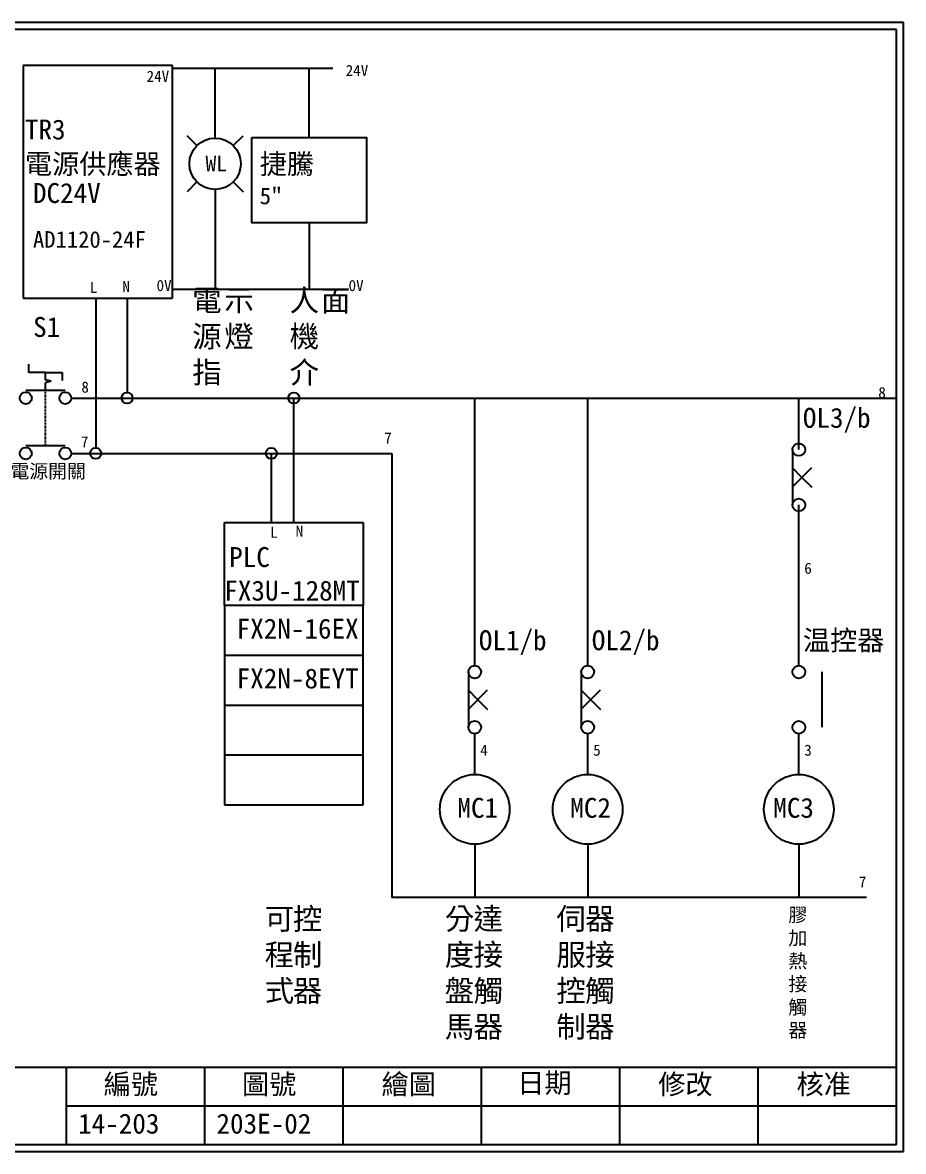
# Model space of a CAD drawing. Extents: x 10 to 297, y 3 to 207.
# Drawn here: x 137.8 to 297, y 3 to 207 of the extents above; entities that cross this region are included whole.
import ezdxf
from ezdxf.enums import TextEntityAlignment as Align

# ---------------------------------------------------------------- set-up
doc = ezdxf.new("R2010")
doc.units = 0
doc.linetypes.add('DASHED', pattern=[0.2, 0.1, -0.1])
doc.layers.get('0').update_dxf_attribs({"linetype": 'CONTINUOUS'})
for name, color, linetype in [('7', 7, 'CONTINUOUS'), ('圖框層', 7, 'CONTINUOUS'), ('標尺寸層', 3, 'CONTINUOUS')]:
    doc.layers.add(name, color=color, linetype=linetype)
doc.styles.add('CNS', font='romanc.shx', dxfattribs={"bigfont": 'chineset.shx'})
doc.styles.add('STSL', font='kaiu.ttf')

msp = doc.modelspace()

# ---------------------------------------------------------------- linework, layer by layer
for p, q in [((164.93, 199.2), (137.93, 199.2)), ((137.93, 199.2), (137.93, 157.2)), ((164.93, 157.2), (164.93, 199.2)), ((193.9, 198.67), (164.93, 198.67)), ((172.62, 189.99), (172.62, 198.67)), ((172.62, 186.09), (172.62, 189.99)), ((169.34, 184.73), (167.57, 186.5)), ((175.9, 184.73), (177.67, 186.5)), ((169.34, 178.17), (167.57, 176.4)), ((175.9, 178.17), (177.67, 176.4)), ((172.62, 176.81), (172.62, 172.86)), ((172.62, 172.86), (172.62, 158.72)), ((137.93, 157.2), (160.93, 157.2)), ((151.04, 157.2), (151.04, 130.12)), ((156.71, 157.2), (156.71, 140.12)), ((160.93, 157.2), (164.93, 157.2)), ((193.9, 158.72), (164.93, 158.72)), ((138.97, 143.77), (138.97, 145.27)), ((141.97, 143.77), (138.97, 143.77)), ((141.97, 143.77), (144.97, 143.77)), ((144.97, 143.77), (144.97, 142.27)), ((142.97, 142.16), (141.97, 142.43)), ((142.97, 142.16), (141.97, 141.89)), ((146.61, 139.12), (295.75, 139.12)), ((186.84, 116.64), (186.84, 139.12)), ((219.54, 90.78), (219.54, 139.12)), ((239.94, 90.78), (239.94, 139.12)), ((278.1, 129.82), (278.1, 139.12)), ((146.61, 129.12), (204.57, 129.12)), ((276.94, 129.82), (276.94, 119.82)), ((276.88, 123.03), (280.42, 126.56)), ((278.65, 124.8), (276.88, 126.56)), ((278.65, 124.8), (280.42, 123.03)), ((278.1, 90.78), (278.1, 119.82)), ((174.34, 116.64), (199.34, 116.64)), ((174.34, 101.64), (174.34, 116.64)), ((199.34, 116.64), (199.34, 101.64)), ((199.34, 101.64), (174.34, 101.64)), ((174.34, 101.64), (174.34, 92.64)), ((199.34, 92.64), (199.34, 101.64)), ((174.34, 92.64), (199.34, 92.64)), ((174.34, 92.64), (174.34, 83.64)), ((199.34, 83.64), (199.34, 92.64)), ((218.39, 89.63), (218.39, 79.63)), ((238.79, 89.63), (238.79, 79.63)), ((282.24, 89.63), (282.24, 79.63)), ((218.33, 82.84), (221.86, 86.38)), ((220.09, 84.61), (218.33, 86.38)), ((238.73, 82.84), (242.27, 86.38)), ((240.5, 84.61), (238.73, 86.38)), ((174.34, 83.64), (199.34, 83.64)), ((174.34, 83.64), (174.34, 74.64)), ((199.34, 74.64), (199.34, 83.64)), ((220.09, 84.61), (221.86, 82.84)), ((240.5, 84.61), (242.27, 82.84)), ((219.54, 71.11), (219.54, 78.48)), ((239.94, 71.11), (239.94, 78.48)), ((278.1, 71.11), (278.1, 78.48)), ((174.34, 74.64), (199.34, 74.64)), ((174.34, 74.64), (174.34, 65.64)), ((199.34, 65.64), (199.34, 74.64)), ((174.34, 65.64), (199.34, 65.64)), ((219.54, 58.51), (219.54, 48.91)), ((239.94, 58.51), (239.94, 48.91)), ((278.1, 58.51), (278.1, 48.91))]:
    msp.add_line(p, q)
for centre, radius in [((172.62, 181.45), 4.64), ((156.71, 139.12), 1), ((151.04, 129.12), 1), ((219.54, 64.81), 6.3), ((239.94, 64.81), 6.3), ((278.1, 64.81), 6.3)]:
    msp.add_circle(centre, radius)
at = {"layer": '7'}
for p, q in [((141.97, 142.43), (141.97, 143.77)), ((141.97, 140.55), (141.97, 141.89)), ((138.4, 140.55), (145.54, 140.55)), ((138.4, 130.55), (145.54, 130.55))]:
    msp.add_line(p, q, dxfattribs=at)
at = {"layer": '7', "linetype": 'DASHED'}
msp.add_line((141.97, 130.55), (141.97, 140.55), dxfattribs=at)
at = {"layer": '7'}
for centre in [(138.4, 139.12), (145.54, 139.12), (138.4, 129.12), (145.54, 129.12)]:
    msp.add_circle(centre, 1.07, dxfattribs=at)
at = {"layer": '圖框層', "color": 7}
for p, q in [((297, 206.97), (10, 206.97)), ((297, 3), (297, 206.97)), ((295.75, 205.72), (11.25, 205.72)), ((295.75, 4.25), (295.75, 205.72)), ((11.25, 18.25), (295.75, 18.25)), ((145.75, 4.25), (145.75, 18.25)), ((170.75, 4.25), (170.75, 18.25)), ((195.75, 4.25), (195.75, 18.25)), ((220.75, 4.25), (220.75, 18.25)), ((245.75, 4.25), (245.75, 18.25)), ((270.75, 4.25), (270.75, 18.25)), ((145.75, 11.25), (295.75, 11.25)), ((11.25, 4.25), (295.75, 4.25)), ((10, 3), (297, 3))]:
    msp.add_line(p, q, dxfattribs=at)
at = {"layer": '標尺寸層', "color": 7}
for p, q in [((189.6, 186.2), (189.6, 198.67)), ((189.6, 170.76), (189.6, 158.72)), ((182.77, 129.15), (182.77, 116.64)), ((204.57, 129.12), (204.57, 48.91)), ((290.33, 48.91), (204.57, 48.91))]:
    msp.add_line(p, q, dxfattribs=at)
msp.add_lwpolyline([(179.25, 186.2), (199.95, 186.2), (199.95, 170.76), (179.25, 170.76)], close=True, dxfattribs=at)
for centre, radius in [((186.84, 139.12), 1), ((278.1, 129.82), 1.15), ((182.77, 129.12), 1), ((278.1, 119.82), 1.15), ((219.54, 89.63), 1.15), ((239.94, 89.63), 1.15), ((278.1, 89.63), 1.15), ((219.54, 79.63), 1.15), ((239.94, 79.63), 1.15), ((278.1, 79.63), 1.15)]:
    msp.add_circle(centre, radius, dxfattribs=at)

# ---------------------------------------------------------------- texts
at = {"color": 7}
msp.add_text('WL', height=2.856, dxfattribs=at).set_placement((172.82, 181.5), align=Align.MIDDLE_CENTER)
at = {"layer": '圖框層', "color": 4, "style": 'STSL'}
for s, height, p in [('24V', 2, (160.23, 196.26)), ('24V', 2, (196.21, 197.32)), ('TR3', 3.6, (138.24, 185.85)), ('電源供應器', 3.6, (138.24, 179.63)), ('捷騰', 3.6, (180.67, 179.63)), ('DC24V', 3.6, (139.7, 174.37)), ('5"', 3, (180.67, 174.14)), ('AD1120-24F', 3, (139.7, 166.28)), ('L', 2, (149.99, 158.11)), ('N', 2, (155.86, 158.26)), ('0V', 2, (162.03, 158.46)), ('0V', 2, (196.73, 158.46)), ('S1', 3.6, (139.73, 150.17)), ('8', 2, (148.45, 140.11)), ('8', 2, (292.46, 139.12)), ('OL3/b', 3.6, (278.83, 133.75)), ('7', 2, (203.17, 130.9)), ('7', 2, (148.36, 130.22)), ('L', 2, (182.54, 113.88)), ('N', 2, (187.18, 114.06)), ('PLC', 3.6, (175.16, 108.6)), ('6', 2, (279.08, 107.36)), ('FX3U-128MT', 3.6, (174.27, 102.53)), ('FX2N-16EX', 3.6, (176.51, 95.66)), ('OL1/b', 3.6, (220.27, 93.56)), ('OL2/b', 3.6, (240.68, 93.56)), ('温控器', 3.6, (278.83, 93.56)), ('FX2N-8EYT', 3.6, (176.51, 86.66)), ('4', 2, (220.52, 74.5)), ('5', 2, (240.93, 74.5)), ('3', 2, (279.08, 74.5)), ('MC1', 3.6, (216.4, 63.28)), ('MC2', 3.6, (236.8, 63.28)), ('MC3', 3.6, (273.48, 63.28)), ('7', 2, (288.93, 50.69)), ('編號', 3.6, (152.47, 13.34)), ('圖號', 3.6, (177.47, 13.34)), ('繪圖', 3.6, (202.69, 13.34)), ('日期', 3.6, (227.22, 13.59)), ('修改', 3.6, (252.69, 13.34)), ('核准', 3.6, (277.69, 13.34)), ('14-203', 3.6, (147.86, 6.22)), ('203E-02', 3.6, (172.86, 6.22))]:
    msp.add_text(s, height=height, dxfattribs=at).set_placement(p)
at = {"layer": '標尺寸層', "color": 7, "attachment_point": 1, "style": 'CNS'}
for s, insert, char_height, width in [('{\\fDFKai-SB|b0|i0|c136|p65;人機介}', (186.08, 158.72), 3.9, 4.1392), ('{\\fDFKai-SB|b0|i0|c136|p65;電\\P源指}', (168.48, 158.72), 3.9, 4.1392), ('{\\fDFKai-SB|b0|i0|c136|p65;示燈}', (174.28, 158.72), 3.9, 4.1392), ('{\\fDFKai-SB|b0|i0|c136|p65;面}', (191.75, 158.72), 3.9, 4.1392), ('{\\fDFKai-SB|b0|i0|c136|p65;電源開關}', (135.62, 127.16), 2.5, 14.0847), ('{\\fDFKai-SB|b0|i0|c136|p65;可程式}', (181.57, 46.99), 3.9, 5.4243), ('{\\fDFKai-SB|b0|i0|c136|p65;控制器}', (186.67, 46.99), 3.9, 5.4243), ('{\\fDFKai-SB|b0|i0|c136|p65;分\\P度\\P盤\\P馬}', (214.11, 46.99), 3.9, 5.4243), ('{\\fDFKai-SB|b0|i0|c136|p65;達接觸器}', (219.33, 46.99), 3.9, 5.4243), ('{\\fDFKai-SB|b0|i0|c136|p65;伺服控制}', (234.28, 46.99), 3.9, 5.4243), ('{\\fDFKai-SB|b0|i0|c136|p65;器接觸器}', (239.5, 46.99), 3.9, 5.4243), ('{\\fDFKai-SB|b0|i0|c136|p65;膠加熱接觸器}', (276.21, 46.99), 2.5, 5.4243)]:
    msp.add_mtext(s, dxfattribs=dict(at, insert=insert, char_height=char_height, width=width))

doc.saveas('drawing.dxf')
